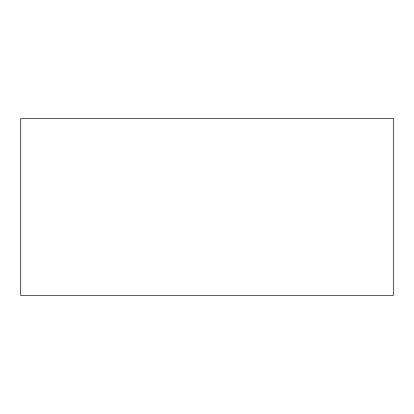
<?xml version="1.0" encoding="UTF-8"?>
<svg xmlns="http://www.w3.org/2000/svg" width="414" height="414" viewBox="0 0 414 414"><rect width="100%" height="100%" fill="white"/><g stroke="black" fill="none" stroke-linecap="round" stroke-linejoin="round"><path stroke-width="0.62" d="M393.3 118.507L20.7 118.507L20.7 295.492L393.3 295.492L393.3 118.507"/></g></svg>
